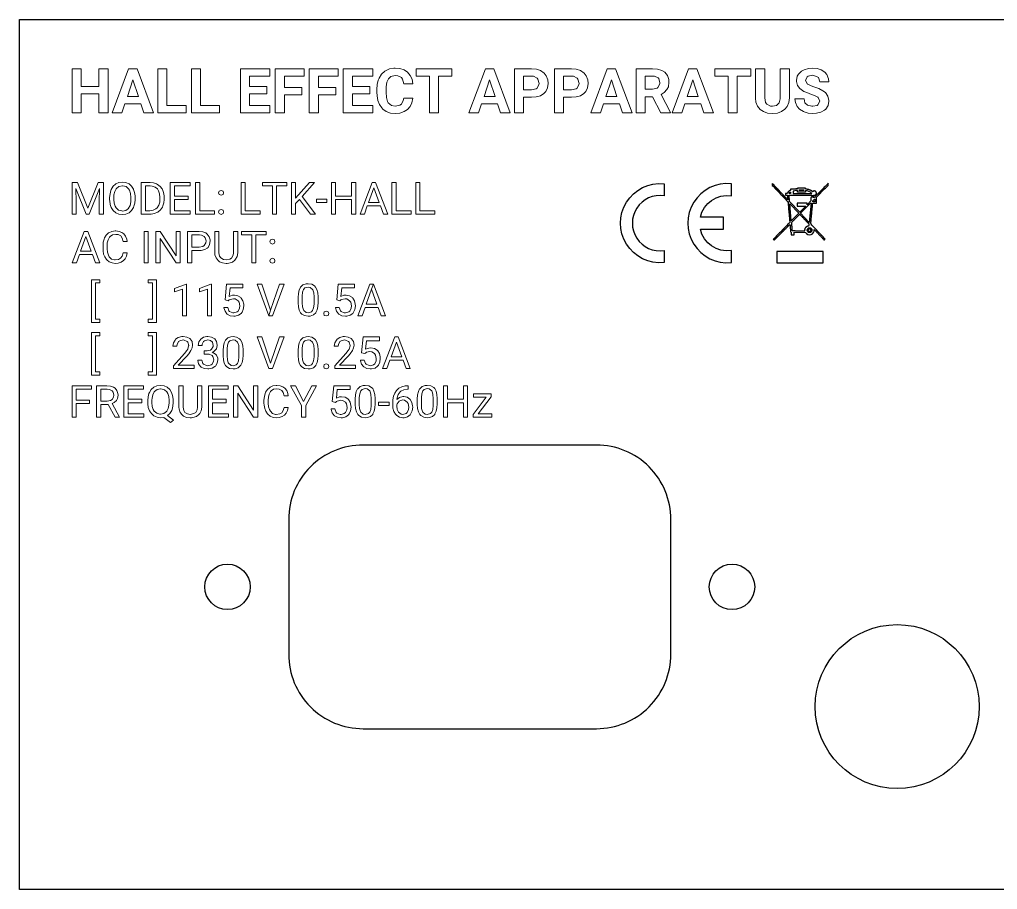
# Model space of a CAD drawing. Header units: millimetres. Extents: x 0 to 498, y 0 to 236.
# Drawn here: x 0 to 77.5, y 0 to 69 of the extents above; entities that cross this region are included whole.
import ezdxf

# ---------------------------------------------------------------- set-up
doc = ezdxf.new("R2010")
doc.units = ezdxf.units.MM
doc.layers.add('INCISIONE', color=3, linetype='Continuous')
doc.layers.add('TAGLIO', color=1, linetype='Continuous')

msp = doc.modelspace()

# ---------------------------------------------------------------- linework, layer by layer
at = {"color": 3, "lineweight": 0}
for p, q in [((8.15, 56.095), (8.15, 56.095)), ((24.114, 45.677), (24.16, 45.815)), ((24.16, 45.815), (24.308, 45.871)), ((24.16, 45.815), (24.16, 45.815)), ((24.308, 45.871), (24.308, 45.871)), ((24.308, 45.871), (24.456, 45.815)), ((24.456, 45.815), (24.456, 45.815)), ((24.456, 45.815), (24.511, 45.677)), ((24.16, 45.538), (24.114, 45.677)), ((24.114, 45.677), (24.114, 45.677)), ((24.308, 45.492), (24.16, 45.538)), ((24.16, 45.538), (24.16, 45.538)), ((24.456, 45.538), (24.308, 45.492)), ((24.308, 45.492), (24.308, 45.492)), ((24.511, 45.677), (24.456, 45.538)), ((24.456, 45.538), (24.456, 45.538)), ((24.511, 45.677), (24.511, 45.677)), ((24.114, 41.487), (24.16, 41.626)), ((24.16, 41.349), (24.114, 41.487)), ((24.114, 41.487), (24.114, 41.487)), ((24.16, 41.626), (24.308, 41.681)), ((24.16, 41.626), (24.16, 41.626)), ((24.308, 41.303), (24.16, 41.349)), ((24.16, 41.349), (24.16, 41.349)), ((24.308, 41.681), (24.308, 41.681)), ((24.308, 41.681), (24.456, 41.626)), ((24.456, 41.349), (24.308, 41.303)), ((24.308, 41.303), (24.308, 41.303)), ((24.456, 41.626), (24.456, 41.626)), ((24.456, 41.626), (24.511, 41.487)), ((24.511, 41.487), (24.456, 41.349)), ((24.456, 41.349), (24.456, 41.349)), ((24.511, 41.487), (24.511, 41.487)), ((11.167, 39.983), (11.167, 39.983))]:
    msp.add_line(p, q, dxfattribs=at)
for points in [[(30.426, 62.573), (30.269, 62.296), (30.14, 62.204), (29.771, 62.14), (29.476, 62.195), (29.236, 62.398), (29.18, 62.499), (29.088, 62.813), (29.06, 63.228), (29.06, 63.496), (29.06, 63.653), (29.125, 64.031), (29.245, 64.299), (29.439, 64.474), (29.78, 64.557), (29.983, 64.539), (30.279, 64.4), (30.371, 64.271), (30.463, 63.911), (31.183, 63.911), (31.118, 64.262), (30.971, 64.566), (30.758, 64.825), (30.491, 65), (30.159, 65.111), (29.78, 65.148), (29.679, 65.148), (29.328, 65.083), (29.014, 64.945), (28.95, 64.899), (28.701, 64.659), (28.507, 64.354), (28.442, 64.179), (28.359, 63.837), (28.331, 63.459), (28.331, 63.247), (28.341, 62.942), (28.414, 62.582), (28.534, 62.269), (28.719, 62.001), (28.811, 61.9), (29.079, 61.706), (29.402, 61.586), (29.771, 61.549), (29.78, 61.549), (30.159, 61.586), (30.491, 61.697), (30.768, 61.872), (30.961, 62.093), (31.109, 62.398), (31.183, 62.767), (30.463, 62.767)], [(61.654, 62.103), (61.848, 61.89), (62.161, 61.697), (62.198, 61.687), (62.53, 61.586), (62.9, 61.549), (63.195, 61.567), (63.536, 61.66), (63.822, 61.807), (63.915, 61.9), (64.099, 62.176), (64.164, 62.518), (64.164, 62.582), (64.081, 62.924), (63.887, 63.201), (63.684, 63.358), (63.379, 63.524), (62.983, 63.662), (62.77, 63.736), (62.484, 63.884), (62.475, 63.884), (62.309, 64.17), (62.457, 64.465), (62.512, 64.502), (62.863, 64.576), (62.983, 64.566), (63.296, 64.437), (63.333, 64.391), (63.444, 64.068), (64.164, 64.068), (64.136, 64.308), (64.007, 64.631), (63.85, 64.816), (63.546, 65.009), (63.25, 65.111), (62.881, 65.148), (62.54, 65.12), (62.207, 65.019), (61.995, 64.908), (61.746, 64.677), (61.654, 64.511), (61.589, 64.17), (61.589, 64.087), (61.672, 63.782), (61.875, 63.524), (62.18, 63.302), (62.41, 63.201), (62.78, 63.062), (63.02, 62.97), (63.296, 62.832), (63.306, 62.822), (63.444, 62.518), (63.296, 62.223), (63.25, 62.195), (62.9, 62.121), (62.817, 62.121), (62.475, 62.204), (62.272, 62.398), (62.207, 62.702), (61.478, 62.702), (61.515, 62.416)], [(4.163, 65.102), (4.163, 61.595), (4.883, 61.595), (4.883, 63.099), (6.295, 63.099), (6.295, 61.595), (7.015, 61.595), (7.015, 65.102), (6.295, 65.102), (6.295, 63.681), (4.883, 63.681), (4.883, 65.102)], [(8.648, 65.102), (7.347, 61.595), (8.113, 61.595), (8.353, 62.324), (9.617, 62.324), (9.857, 61.595), (10.623, 61.595), (9.313, 65.102)], [(10.955, 65.102), (10.955, 61.595), (13.207, 61.595), (13.207, 62.176), (11.675, 62.176), (11.675, 65.102)], [(13.622, 65.102), (13.622, 61.595), (15.864, 61.595), (15.864, 62.176), (14.342, 62.176), (14.342, 65.102)], [(17.507, 65.102), (17.507, 61.595), (19.851, 61.595), (19.851, 62.176), (18.227, 62.176), (18.227, 63.118), (19.611, 63.118), (19.611, 63.681), (18.227, 63.681), (18.227, 64.511), (19.851, 64.511), (19.851, 65.102)], [(20.275, 65.102), (20.275, 61.595), (20.995, 61.595), (20.995, 63.025), (22.379, 63.025), (22.379, 63.607), (20.995, 63.607), (20.995, 64.511), (22.555, 64.511), (22.555, 65.102)], [(22.97, 65.102), (22.97, 61.595), (23.69, 61.595), (23.69, 63.025), (25.074, 63.025), (25.074, 63.607), (23.69, 63.607), (23.69, 64.511), (25.249, 64.511), (25.249, 65.102)], [(25.665, 65.102), (25.665, 61.595), (28.008, 61.595), (28.008, 62.176), (26.384, 62.176), (26.384, 63.118), (27.769, 63.118), (27.769, 63.681), (26.384, 63.681), (26.384, 64.511), (28.008, 64.511), (28.008, 65.102)], [(31.441, 65.102), (31.441, 64.511), (32.493, 64.511), (32.493, 61.595), (33.213, 61.595), (33.213, 64.511), (34.284, 64.511), (34.284, 65.102)], [(36.932, 65.102), (35.631, 61.595), (36.397, 61.595), (36.637, 62.324), (37.901, 62.324), (38.141, 61.595), (38.907, 61.595), (37.596, 65.102)], [(39.239, 61.595), (39.959, 61.595), (39.959, 62.832), (40.586, 62.832), (40.965, 62.859), (41.297, 62.961), (41.564, 63.127), (41.712, 63.284), (41.86, 63.579), (41.915, 63.939), (41.878, 64.225), (41.749, 64.548), (41.592, 64.751), (41.297, 64.954), (41.297, 64.954), (40.974, 65.065), (40.595, 65.102), (39.239, 65.102)], [(40.734, 64.502), (41.038, 64.354), (41.094, 64.271), (41.186, 63.939), (41.177, 63.847), (41.038, 63.551), (40.955, 63.496), (40.595, 63.413), (39.959, 63.413), (39.959, 64.511), (40.614, 64.511)], [(42.404, 61.595), (43.133, 61.595), (43.133, 62.832), (43.761, 62.832), (44.13, 62.859), (44.462, 62.961), (44.739, 63.127), (44.886, 63.284), (45.034, 63.579), (45.09, 63.939), (45.053, 64.225), (44.923, 64.548), (44.767, 64.751), (44.471, 64.954), (44.462, 64.954), (44.139, 65.065), (43.77, 65.102), (42.404, 65.102)], [(43.908, 64.502), (44.204, 64.354), (44.268, 64.271), (44.36, 63.939), (44.351, 63.847), (44.213, 63.551), (44.13, 63.496), (43.77, 63.413), (43.133, 63.413), (43.133, 64.511), (43.788, 64.511)], [(46.584, 65.102), (45.283, 61.595), (46.049, 61.595), (46.289, 62.324), (47.553, 62.324), (47.803, 61.595), (48.568, 61.595), (47.258, 65.102)], [(51.614, 61.595), (51.614, 61.632), (50.857, 63.062), (51.097, 63.201), (51.328, 63.45), (51.438, 63.671), (51.485, 64.04), (51.475, 64.243), (51.365, 64.566), (51.152, 64.825), (50.922, 64.963), (50.589, 65.065), (50.193, 65.102), (48.891, 65.102), (48.891, 61.595), (49.611, 61.595), (49.611, 62.878), (50.183, 62.878), (50.848, 61.595)], [(50.331, 64.502), (50.626, 64.373), (50.672, 64.317), (50.765, 63.985), (50.765, 63.902), (50.617, 63.607), (50.543, 63.551), (50.193, 63.468), (49.611, 63.468), (49.611, 64.511), (50.193, 64.511)], [(53.044, 65.102), (51.734, 61.595), (52.5, 61.595), (52.749, 62.324), (54.004, 62.324), (54.253, 61.595), (55.019, 61.595), (53.708, 65.102)], [(55.13, 65.102), (55.13, 64.511), (56.182, 64.511), (56.182, 61.595), (56.901, 61.595), (56.901, 64.511), (57.981, 64.511), (57.981, 65.102)], [(60.223, 62.389), (60.02, 62.195), (59.697, 62.13), (59.541, 62.14), (59.245, 62.287), (59.144, 62.426), (59.079, 62.785), (59.079, 65.102), (58.35, 65.102), (58.35, 62.767), (58.387, 62.453), (58.516, 62.13), (58.719, 61.872), (58.987, 61.697), (59.31, 61.586), (59.697, 61.549), (59.707, 61.549), (60.085, 61.586), (60.408, 61.697), (60.676, 61.881), (60.86, 62.112), (60.989, 62.426), (61.036, 62.795), (61.036, 65.102), (60.316, 65.102), (60.316, 62.767), (60.307, 62.721)], [(8.98, 64.216), (9.423, 62.905), (8.547, 62.905)], [(37.264, 64.216), (37.707, 62.905), (36.83, 62.905)], [(46.926, 64.216), (47.36, 62.905), (46.492, 62.905)], [(53.376, 64.216), (53.81, 62.905), (52.943, 62.905)], [(5.409, 54.028), (4.588, 56.067), (4.163, 56.067), (4.163, 53.567), (4.495, 53.567), (4.495, 54.536), (4.459, 55.588), (5.28, 53.567), (5.529, 53.567), (6.35, 55.588), (6.323, 54.536), (6.323, 53.567), (6.655, 53.567), (6.655, 56.067), (6.221, 56.067)], [(7.624, 55.957), (7.615, 55.948), (7.421, 55.772), (7.273, 55.532), (7.236, 55.44), (7.172, 55.182), (7.144, 54.896), (7.144, 54.711), (7.153, 54.619), (7.19, 54.342), (7.273, 54.093), (7.273, 54.093), (7.43, 53.853), (7.633, 53.677), (7.633, 53.677), (7.873, 53.567), (8.15, 53.53), (8.159, 53.53), (8.436, 53.567), (8.685, 53.677), (8.685, 53.677), (8.888, 53.853), (9.036, 54.093), (9.073, 54.185), (9.137, 54.443), (9.156, 54.739), (9.156, 54.896), (9.156, 55.006), (9.119, 55.283), (9.036, 55.532), (9.026, 55.541), (8.879, 55.781), (8.685, 55.957), (8.676, 55.957), (8.427, 56.067), (8.15, 56.095), (7.873, 56.067)], [(9.654, 53.567), (10.346, 53.567), (10.438, 53.567), (10.697, 53.613), (10.937, 53.714), (10.974, 53.733), (11.177, 53.899), (11.324, 54.12), (11.37, 54.222), (11.435, 54.462), (11.453, 54.739), (11.453, 54.896), (11.453, 55.015), (11.407, 55.274), (11.324, 55.514), (11.297, 55.56), (11.14, 55.763), (10.937, 55.92), (10.863, 55.957), (10.623, 56.04), (10.355, 56.067), (9.654, 56.067)], [(11.952, 56.067), (11.952, 53.567), (13.539, 53.567), (13.539, 53.834), (12.284, 53.834), (12.284, 54.72), (13.364, 54.72), (13.364, 54.988), (12.284, 54.988), (12.284, 55.8), (13.53, 55.8), (13.53, 56.067)], [(13.954, 56.067), (13.954, 53.567), (15.468, 53.567), (15.468, 53.834), (14.286, 53.834), (14.286, 56.067)], [(17.562, 56.067), (17.562, 53.567), (19.085, 53.567), (19.085, 53.834), (17.895, 53.834), (17.895, 56.067)], [(19.251, 56.067), (19.251, 55.8), (20.054, 55.8), (20.054, 53.567), (20.377, 53.567), (20.377, 55.8), (21.18, 55.8), (21.18, 56.067)], [(21.881, 54.831), (21.881, 56.067), (21.558, 56.067), (21.558, 53.567), (21.881, 53.567), (21.881, 54.406), (22.186, 54.729), (23.071, 53.567), (23.468, 53.567), (22.407, 54.96), (23.394, 56.067), (22.998, 56.067)], [(24.723, 56.067), (24.723, 53.567), (25.055, 53.567), (25.055, 54.72), (26.32, 54.72), (26.32, 53.567), (26.652, 53.567), (26.652, 56.067), (26.32, 56.067), (26.32, 54.988), (25.055, 54.988), (25.055, 56.067)], [(27.944, 56.067), (26.993, 53.567), (27.335, 53.567), (27.566, 54.222), (28.608, 54.222), (28.848, 53.567), (29.19, 53.567), (28.23, 56.067)], [(29.522, 56.067), (29.522, 53.567), (31.044, 53.567), (31.044, 53.834), (29.854, 53.834), (29.854, 56.067)], [(31.414, 56.067), (31.414, 53.567), (32.936, 53.567), (32.936, 53.834), (31.746, 53.834), (31.746, 56.067)], [(8.113, 53.816), (7.854, 53.88), (7.661, 54.056), (7.587, 54.185), (7.504, 54.434), (7.476, 54.739), (7.476, 54.914), (7.485, 55.089), (7.541, 55.366), (7.661, 55.578), (7.679, 55.606), (7.882, 55.763), (8.15, 55.818), (8.187, 55.818), (8.454, 55.754), (8.648, 55.578), (8.722, 55.458), (8.805, 55.209), (8.833, 54.896), (8.833, 54.711), (8.814, 54.536), (8.759, 54.259), (8.648, 54.047), (8.63, 54.019), (8.427, 53.862), (8.15, 53.807)], [(10.503, 55.781), (10.743, 55.708), (10.937, 55.56), (11.02, 55.422), (11.103, 55.182), (11.13, 54.896), (11.13, 54.748), (11.112, 54.517), (11.047, 54.268), (10.918, 54.074), (10.817, 53.982), (10.595, 53.871), (10.328, 53.834), (9.977, 53.834), (9.977, 55.8), (10.364, 55.8)], [(15.837, 55.385), (15.781, 55.246), (15.837, 55.117), (15.984, 55.062), (16.132, 55.117), (16.178, 55.246), (16.132, 55.385), (15.984, 55.44)], [(28.092, 55.661), (28.516, 54.489), (27.667, 54.489)], [(24.373, 54.499), (24.373, 54.499), (24.373, 54.757), (23.533, 54.757), (23.533, 54.499)], [(15.837, 53.871), (15.781, 53.733), (15.837, 53.604), (15.984, 53.548), (16.132, 53.604), (16.178, 53.733), (16.132, 53.871), (15.984, 53.927)], [(5.123, 52.201), (4.163, 49.7), (4.505, 49.7), (4.745, 50.355), (5.787, 50.355), (6.027, 49.7), (6.36, 49.7), (5.409, 52.201)], [(8.011, 50.06), (7.854, 49.977), (7.587, 49.931), (7.522, 49.94), (7.292, 50.005), (7.116, 50.171), (7.042, 50.309), (6.969, 50.54), (6.95, 50.817), (6.95, 51.066), (6.959, 51.287), (7.024, 51.537), (7.125, 51.73), (7.172, 51.786), (7.375, 51.915), (7.624, 51.961), (7.818, 51.943), (8.021, 51.832), (8.131, 51.666), (8.205, 51.398), (8.537, 51.398), (8.5, 51.592), (8.408, 51.823), (8.261, 52.007), (8.113, 52.118), (7.891, 52.201), (7.624, 52.229), (7.568, 52.229), (7.319, 52.192), (7.089, 52.09), (7.061, 52.072), (6.876, 51.906), (6.738, 51.684), (6.701, 51.583), (6.636, 51.343), (6.618, 51.075), (6.618, 50.835), (6.618, 50.66), (6.664, 50.401), (6.756, 50.171), (6.886, 49.977), (6.922, 49.94), (7.107, 49.783), (7.338, 49.691), (7.587, 49.663), (7.808, 49.682), (8.048, 49.756), (8.251, 49.885), (8.362, 50.014), (8.482, 50.226), (8.537, 50.494), (8.205, 50.494), (8.141, 50.235)], [(10.208, 49.7), (10.208, 49.7), (10.208, 52.201), (9.885, 52.201), (9.885, 49.7)], [(12.404, 50.263), (11.149, 52.201), (10.817, 52.201), (10.817, 49.7), (11.149, 49.7), (11.149, 51.629), (12.404, 49.7), (12.736, 49.7), (12.736, 52.201), (12.404, 52.201)], [(13.317, 49.7), (13.65, 49.7), (13.65, 50.678), (14.24, 50.678), (14.406, 50.688), (14.683, 50.752), (14.886, 50.872), (14.942, 50.927), (15.071, 51.149), (15.117, 51.435), (15.117, 51.518), (15.043, 51.776), (14.886, 51.989), (14.775, 52.072), (14.536, 52.164), (14.24, 52.201), (13.317, 52.201)], [(16.815, 50.078), (16.667, 49.986), (16.39, 49.931), (16.178, 49.959), (15.966, 50.088), (15.864, 50.226), (15.809, 50.503), (15.809, 52.201), (15.486, 52.201), (15.486, 50.494), (15.495, 50.346), (15.578, 50.088), (15.735, 49.885), (15.855, 49.792), (16.095, 49.7), (16.39, 49.663), (16.473, 49.663), (16.603, 49.682), (16.87, 49.765), (17.073, 49.922), (17.129, 49.986), (17.258, 50.217), (17.295, 50.494), (17.295, 52.201), (16.963, 52.201), (16.963, 50.503), (16.944, 50.3)], [(17.608, 52.201), (17.608, 51.924), (18.411, 51.924), (18.411, 49.7), (18.744, 49.7), (18.744, 51.924), (19.546, 51.924), (19.546, 52.201)], [(5.261, 51.795), (5.686, 50.623), (4.837, 50.623)], [(14.416, 51.906), (14.646, 51.786), (14.72, 51.693), (14.785, 51.435), (14.775, 51.287), (14.646, 51.075), (14.526, 50.992), (14.24, 50.946), (13.65, 50.946), (13.65, 51.924), (14.259, 51.924)], [(19.906, 51.518), (19.851, 51.38), (19.906, 51.25), (20.054, 51.195), (20.202, 51.25), (20.248, 51.38), (20.202, 51.518), (20.054, 51.573)], [(19.906, 50.005), (19.851, 49.866), (19.906, 49.728), (20.045, 49.682), (20.202, 49.728), (20.248, 49.866), (20.202, 50.005), (20.045, 50.06)], [(5.714, 48.362), (5.714, 44.975), (6.36, 44.975), (6.36, 45.234), (6.027, 45.234), (6.027, 48.104), (6.36, 48.104), (6.36, 48.362)], [(10.208, 48.362), (10.208, 48.104), (10.54, 48.104), (10.54, 45.234), (10.208, 45.234), (10.208, 44.975), (10.854, 44.975), (10.854, 48.362)], [(13.197, 48.021), (12.284, 47.679), (12.284, 47.393), (12.93, 47.624), (12.93, 45.511), (13.244, 45.511), (13.244, 48.021)], [(15.172, 48.021), (14.259, 47.679), (14.259, 47.393), (14.895, 47.624), (14.895, 45.511), (15.218, 45.511), (15.218, 48.021)], [(16.704, 45.511), (16.981, 45.474), (17.101, 45.483), (17.359, 45.548), (17.572, 45.695), (17.636, 45.778), (17.738, 46.009), (17.775, 46.304), (17.775, 46.433), (17.71, 46.701), (17.572, 46.913), (17.535, 46.959), (17.313, 47.098), (17.036, 47.144), (16.87, 47.126), (16.612, 47.033), (16.695, 47.716), (17.701, 47.716), (17.701, 48.011), (16.418, 48.011), (16.298, 46.766), (16.547, 46.692), (16.63, 46.766), (16.686, 46.803), (16.963, 46.858), (17.101, 46.839), (17.322, 46.701), (17.405, 46.581), (17.461, 46.304), (17.442, 46.11), (17.332, 45.88), (17.249, 45.806), (16.981, 45.732), (16.898, 45.741), (16.658, 45.843), (16.603, 45.907), (16.51, 46.166), (16.206, 46.166), (16.206, 46.129), (16.289, 45.861), (16.446, 45.658), (16.473, 45.631)], [(22.462, 47.947), (22.278, 47.771), (22.269, 47.753), (22.167, 47.55), (22.112, 47.282), (22.093, 46.959), (22.093, 46.535), (22.093, 46.526), (22.112, 46.203), (22.176, 45.944), (22.287, 45.741), (22.379, 45.64), (22.592, 45.52), (22.878, 45.474), (23.044, 45.483), (23.293, 45.575), (23.478, 45.741), (23.496, 45.769), (23.588, 45.981), (23.644, 46.249), (23.662, 46.572), (23.662, 46.987), (23.662, 46.996), (23.644, 47.319), (23.579, 47.587), (23.468, 47.781), (23.385, 47.873), (23.164, 48.002), (22.878, 48.039), (22.712, 48.03)], [(23.044, 47.753), (23.238, 47.596), (23.256, 47.559), (23.321, 47.329), (23.348, 47.006), (23.348, 46.489), (23.348, 46.433), (23.311, 46.129), (23.228, 45.917), (23.136, 45.806), (22.878, 45.732), (22.721, 45.76), (22.527, 45.926), (22.499, 45.972), (22.435, 46.203), (22.407, 46.526), (22.407, 47.033), (22.407, 47.07), (22.444, 47.375), (22.518, 47.596), (22.619, 47.707), (22.878, 47.781)], [(25.554, 45.511), (25.831, 45.474), (25.951, 45.483), (26.209, 45.548), (26.421, 45.695), (26.486, 45.778), (26.587, 46.009), (26.624, 46.304), (26.615, 46.433), (26.56, 46.701), (26.421, 46.913), (26.384, 46.959), (26.163, 47.098), (25.886, 47.144), (25.72, 47.126), (25.462, 47.033), (25.545, 47.716), (26.55, 47.716), (26.55, 48.011), (25.268, 48.011), (25.148, 46.766), (25.397, 46.692), (25.48, 46.766), (25.535, 46.803), (25.812, 46.858), (25.951, 46.839), (26.172, 46.701), (26.255, 46.581), (26.311, 46.304), (26.292, 46.11), (26.181, 45.88), (26.098, 45.806), (25.831, 45.732), (25.748, 45.741), (25.508, 45.843), (25.452, 45.907), (25.351, 46.166), (25.055, 46.166), (25.055, 46.129), (25.139, 45.861), (25.295, 45.658), (25.323, 45.631)], [(27.769, 48.011), (26.809, 45.511), (27.15, 45.511), (27.39, 46.166), (28.433, 46.166), (28.673, 45.511), (29.014, 45.511), (28.055, 48.011), (27.907, 47.605), (28.055, 48.011)], [(27.907, 47.605), (28.331, 46.433), (27.482, 46.433)], [(24.114, 45.677), (24.114, 45.677)], [(5.714, 44.173), (5.714, 40.786), (6.36, 40.786), (6.36, 41.044), (6.027, 41.044), (6.027, 43.914), (6.36, 43.914), (6.36, 44.173)], [(10.208, 44.173), (10.208, 43.914), (10.54, 43.914), (10.54, 41.044), (10.208, 41.044), (10.208, 40.786), (10.854, 40.786), (10.854, 44.173)], [(12.588, 43.785), (12.376, 43.637), (12.33, 43.582), (12.201, 43.36), (12.155, 43.084), (12.468, 43.084), (12.487, 43.231), (12.607, 43.453), (12.699, 43.527), (12.967, 43.591), (13.059, 43.582), (13.29, 43.462), (13.336, 43.407), (13.41, 43.148), (13.401, 43.13), (13.336, 42.862), (13.262, 42.751), (13.068, 42.512), (12.201, 41.543), (12.201, 41.321), (13.843, 41.321), (13.843, 41.579), (12.588, 41.579), (13.253, 42.299), (13.419, 42.493), (13.585, 42.742), (13.687, 42.973), (13.723, 43.185), (13.723, 43.185), (13.677, 43.453), (13.52, 43.674), (13.493, 43.702), (13.262, 43.813), (12.967, 43.85), (12.856, 43.85)], [(14.351, 41.478), (14.406, 41.432), (14.637, 41.321), (14.923, 41.284), (15.006, 41.284), (15.274, 41.349), (15.495, 41.478), (15.532, 41.515), (15.671, 41.736), (15.717, 42.013), (15.708, 42.142), (15.606, 42.382), (15.523, 42.465), (15.283, 42.604), (15.375, 42.641), (15.569, 42.825), (15.606, 42.89), (15.68, 43.148), (15.671, 43.185), (15.615, 43.453), (15.477, 43.665), (15.44, 43.693), (15.209, 43.813), (14.923, 43.85), (14.859, 43.85), (14.591, 43.794), (14.369, 43.656), (14.36, 43.647), (14.203, 43.425), (14.148, 43.157), (14.471, 43.157), (14.471, 43.241), (14.591, 43.471), (14.656, 43.527), (14.923, 43.591), (15.145, 43.554), (15.301, 43.407), (15.357, 43.148), (15.348, 43.065), (15.228, 42.844), (15.145, 42.788), (14.877, 42.724), (14.637, 42.724), (14.637, 42.465), (14.877, 42.465), (15.034, 42.447), (15.265, 42.345), (15.329, 42.272), (15.394, 42.004), (15.385, 41.893), (15.274, 41.663), (15.191, 41.607), (14.923, 41.543), (14.812, 41.552), (14.582, 41.663), (14.526, 41.718), (14.453, 41.976), (14.13, 41.976), (14.13, 41.949), (14.194, 41.681)], [(16.51, 43.757), (16.326, 43.582), (16.317, 43.564), (16.215, 43.36), (16.16, 43.093), (16.141, 42.761), (16.141, 42.345), (16.141, 42.336), (16.169, 42.013), (16.234, 41.755), (16.335, 41.552), (16.427, 41.45), (16.649, 41.321), (16.926, 41.284), (17.092, 41.293), (17.341, 41.386), (17.525, 41.552), (17.544, 41.579), (17.636, 41.792), (17.701, 42.059), (17.719, 42.382), (17.719, 42.798), (17.719, 42.807), (17.692, 43.13), (17.627, 43.397), (17.516, 43.591), (17.433, 43.683), (17.212, 43.813), (16.926, 43.85), (16.76, 43.84)], [(17.092, 43.564), (17.286, 43.407), (17.304, 43.37), (17.378, 43.139), (17.396, 42.816), (17.396, 42.299), (17.396, 42.244), (17.359, 41.939), (17.276, 41.727), (17.184, 41.616), (16.926, 41.543), (16.769, 41.57), (16.575, 41.736), (16.547, 41.783), (16.483, 42.013), (16.455, 42.336), (16.455, 42.844), (16.455, 42.881), (16.492, 43.185), (16.575, 43.407), (16.667, 43.517), (16.926, 43.591)], [(19.906, 41.755), (19.196, 43.822), (18.836, 43.822), (19.759, 41.321), (20.054, 41.321), (20.977, 43.822), (20.617, 43.822)], [(22.462, 43.757), (22.278, 43.582), (22.269, 43.564), (22.167, 43.36), (22.112, 43.093), (22.093, 42.761), (22.093, 42.345), (22.093, 42.336), (22.112, 42.013), (22.176, 41.755), (22.287, 41.552), (22.379, 41.45), (22.592, 41.321), (22.878, 41.284), (23.044, 41.293), (23.293, 41.386), (23.478, 41.552), (23.496, 41.579), (23.588, 41.792), (23.644, 42.059), (23.662, 42.382), (23.662, 42.798), (23.662, 42.807), (23.644, 43.13), (23.579, 43.397), (23.468, 43.591), (23.385, 43.683), (23.164, 43.813), (22.878, 43.85), (22.712, 43.84)], [(23.044, 43.564), (23.238, 43.407), (23.256, 43.37), (23.321, 43.139), (23.348, 42.816), (23.348, 42.299), (23.348, 42.244), (23.311, 41.939), (23.228, 41.727), (23.136, 41.616), (22.878, 41.543), (22.721, 41.57), (22.527, 41.736), (22.499, 41.783), (22.435, 42.013), (22.407, 42.336), (22.407, 42.844), (22.407, 42.881), (22.444, 43.185), (22.518, 43.407), (22.619, 43.517), (22.878, 43.591)], [(25.388, 43.785), (25.175, 43.637), (25.12, 43.582), (24.991, 43.36), (24.954, 43.084), (25.268, 43.084), (25.286, 43.231), (25.397, 43.453), (25.498, 43.527), (25.766, 43.591), (25.849, 43.582), (26.08, 43.462), (26.126, 43.407), (26.2, 43.148), (26.2, 43.13), (26.126, 42.862), (26.061, 42.751), (25.858, 42.512), (25, 41.543), (25, 41.321), (26.633, 41.321), (26.633, 41.579), (25.378, 41.579), (26.052, 42.299), (26.218, 42.493), (26.384, 42.742), (26.486, 42.973), (26.523, 43.185), (26.523, 43.185), (26.467, 43.453), (26.32, 43.674), (26.283, 43.702), (26.052, 43.813), (25.766, 43.85), (25.655, 43.85)], [(27.529, 41.321), (27.805, 41.284), (27.916, 41.293), (28.184, 41.358), (28.387, 41.506), (28.451, 41.589), (28.562, 41.819), (28.599, 42.115), (28.59, 42.244), (28.525, 42.512), (28.396, 42.724), (28.35, 42.77), (28.128, 42.908), (27.852, 42.954), (27.695, 42.936), (27.436, 42.844), (27.51, 43.527), (28.525, 43.527), (28.525, 43.822), (27.243, 43.822), (27.113, 42.567), (27.372, 42.502), (27.455, 42.576), (27.51, 42.604), (27.778, 42.668), (27.925, 42.65), (28.147, 42.512), (28.23, 42.382), (28.285, 42.115), (28.267, 41.921), (28.156, 41.69), (28.064, 41.616), (27.805, 41.543), (27.722, 41.552), (27.482, 41.653), (27.427, 41.718), (27.326, 41.976), (27.03, 41.976), (27.03, 41.939), (27.113, 41.672), (27.27, 41.469), (27.298, 41.441)], [(29.743, 43.822), (28.784, 41.321), (29.125, 41.321), (29.365, 41.976), (30.408, 41.976), (30.648, 41.321), (30.98, 41.321), (30.029, 43.822)], [(29.882, 43.407), (30.306, 42.244), (29.457, 42.244)], [(24.114, 41.487), (24.114, 41.487)], [(4.163, 39.946), (4.163, 37.455), (4.495, 37.455), (4.495, 38.553), (5.547, 38.553), (5.547, 38.82), (4.495, 38.82), (4.495, 39.679), (5.714, 39.679), (5.714, 39.946)], [(7.919, 37.473), (7.338, 38.534), (7.504, 38.617), (7.688, 38.793), (7.771, 38.95), (7.808, 39.199), (7.799, 39.337), (7.725, 39.577), (7.587, 39.762), (7.448, 39.845), (7.218, 39.928), (6.932, 39.946), (6.11, 39.946), (6.11, 37.455), (6.433, 37.455), (6.433, 38.46), (7.024, 38.46), (7.568, 37.455), (7.919, 37.455)], [(7.135, 39.66), (7.338, 39.559), (7.421, 39.448), (7.476, 39.199), (7.458, 39.06), (7.338, 38.857), (7.199, 38.774), (6.941, 38.728), (6.433, 38.728), (6.433, 39.679), (6.941, 39.679)], [(8.27, 39.946), (8.27, 37.455), (9.857, 37.455), (9.857, 37.722), (8.602, 37.722), (8.602, 38.608), (9.682, 38.608), (9.682, 38.876), (8.602, 38.876), (8.602, 39.679), (9.838, 39.679), (9.838, 39.946)], [(12.192, 37.233), (11.739, 37.584), (11.915, 37.75), (12.062, 37.999), (12.09, 38.064), (12.155, 38.322), (12.182, 38.617), (12.182, 38.783), (12.173, 38.894), (12.136, 39.171), (12.053, 39.42), (12.053, 39.42), (11.906, 39.66), (11.703, 39.835), (11.693, 39.845), (11.453, 39.946), (11.167, 39.983), (10.89, 39.946), (10.651, 39.835), (10.641, 39.835), (10.438, 39.651), (10.291, 39.411), (10.254, 39.328), (10.189, 39.069), (10.171, 38.774), (10.171, 38.599), (10.171, 38.507), (10.208, 38.22), (10.3, 37.971), (10.3, 37.971), (10.448, 37.741), (10.651, 37.565), (10.651, 37.565), (10.9, 37.455), (11.177, 37.418), (11.435, 37.445), (11.961, 37.03)], [(11.13, 37.694), (10.872, 37.768), (10.678, 37.944), (10.604, 38.064), (10.521, 38.313), (10.494, 38.617), (10.494, 38.802), (10.503, 38.977), (10.568, 39.245), (10.678, 39.466), (10.697, 39.485), (10.909, 39.651), (11.167, 39.697), (11.213, 39.697), (11.481, 39.632), (11.675, 39.466), (11.749, 39.337), (11.823, 39.088), (11.85, 38.783), (11.85, 38.599), (11.841, 38.414), (11.776, 38.137), (11.666, 37.925), (11.647, 37.907), (11.444, 37.75), (11.177, 37.694)], [(13.963, 37.833), (13.816, 37.741), (13.539, 37.685), (13.327, 37.713), (13.114, 37.833), (13.013, 37.981), (12.967, 38.257), (12.967, 39.946), (12.635, 39.946), (12.635, 38.248), (12.644, 38.101), (12.727, 37.842), (12.884, 37.639), (13.004, 37.547), (13.244, 37.445), (13.539, 37.418), (13.622, 37.418), (13.751, 37.436), (14.019, 37.519), (14.222, 37.676), (14.286, 37.741), (14.406, 37.971), (14.443, 38.248), (14.443, 39.946), (14.111, 39.946), (14.111, 38.257), (14.093, 38.054)], [(14.969, 39.946), (14.969, 37.455), (16.556, 37.455), (16.556, 37.722), (15.292, 37.722), (15.292, 38.608), (16.381, 38.608), (16.381, 38.876), (15.292, 38.876), (15.292, 39.679), (16.538, 39.679), (16.538, 39.946)], [(18.559, 38.017), (17.295, 39.946), (16.963, 39.946), (16.963, 37.455), (17.295, 37.455), (17.295, 39.374), (18.55, 37.455), (18.882, 37.455), (18.882, 39.946), (18.559, 39.946)], [(20.783, 37.814), (20.626, 37.722), (20.358, 37.685), (20.294, 37.685), (20.063, 37.759), (19.888, 37.925), (19.805, 38.064), (19.74, 38.294), (19.712, 38.571), (19.712, 38.82), (19.731, 39.042), (19.786, 39.291), (19.897, 39.485), (19.943, 39.54), (20.137, 39.669), (20.386, 39.715), (20.589, 39.688), (20.792, 39.577), (20.903, 39.42), (20.977, 39.143), (21.309, 39.143), (21.272, 39.346), (21.18, 39.577), (21.023, 39.762), (20.884, 39.872), (20.654, 39.955), (20.386, 39.983), (20.34, 39.983), (20.082, 39.946), (19.86, 39.845), (19.832, 39.826), (19.648, 39.66), (19.509, 39.439), (19.463, 39.337), (19.408, 39.088), (19.38, 38.82), (19.38, 38.58), (19.389, 38.414), (19.436, 38.156), (19.519, 37.925), (19.648, 37.731), (19.685, 37.694), (19.879, 37.538), (20.1, 37.445), (20.358, 37.418), (20.58, 37.436), (20.82, 37.51), (21.014, 37.63), (21.134, 37.768), (21.244, 37.981), (21.309, 38.239), (20.977, 38.239), (20.903, 37.99)], [(22.518, 38.691), (21.872, 39.946), (21.493, 39.946), (22.352, 38.387), (22.352, 37.455), (22.684, 37.455), (22.684, 38.387), (23.542, 39.946), (23.173, 39.946)], [(25.203, 37.455), (25.489, 37.418), (25.6, 37.418), (25.868, 37.491), (26.071, 37.639), (26.135, 37.722), (26.246, 37.953), (26.283, 38.248), (26.274, 38.377), (26.209, 38.645), (26.08, 38.857), (26.034, 38.903), (25.812, 39.042), (25.535, 39.079), (25.378, 39.069), (25.12, 38.977), (25.194, 39.66), (26.209, 39.66), (26.209, 39.946), (24.926, 39.946), (24.797, 38.7), (25.055, 38.636), (25.139, 38.71), (25.194, 38.737), (25.462, 38.802), (25.609, 38.783), (25.831, 38.645), (25.914, 38.516), (25.969, 38.239), (25.951, 38.054), (25.84, 37.824), (25.748, 37.75), (25.489, 37.676), (25.406, 37.685), (25.166, 37.787), (25.111, 37.842), (25.009, 38.11), (24.714, 38.11), (24.714, 38.073), (24.788, 37.805), (24.954, 37.602), (24.982, 37.575)], [(26.993, 39.882), (26.809, 39.715), (26.8, 39.697), (26.698, 39.494), (26.643, 39.226), (26.615, 38.894), (26.615, 38.47), (26.615, 38.47), (26.643, 38.147), (26.707, 37.888), (26.818, 37.685), (26.901, 37.584), (27.123, 37.455), (27.409, 37.418), (27.575, 37.427), (27.824, 37.519), (28.008, 37.685), (28.018, 37.713), (28.119, 37.925), (28.175, 38.193), (28.193, 38.516), (28.193, 38.931), (28.193, 38.94), (28.175, 39.263), (28.101, 39.522), (27.999, 39.725), (27.916, 39.817), (27.695, 39.946), (27.409, 39.983), (27.243, 39.974)], [(27.566, 39.697), (27.769, 39.54), (27.787, 39.503), (27.852, 39.272), (27.879, 38.95), (27.879, 38.433), (27.879, 38.377), (27.842, 38.073), (27.759, 37.861), (27.667, 37.75), (27.409, 37.676), (27.252, 37.704), (27.058, 37.87), (27.03, 37.916), (26.956, 38.147), (26.938, 38.47), (26.938, 38.977), (26.938, 39.014), (26.966, 39.319), (27.049, 39.54), (27.15, 39.651), (27.409, 39.725)], [(29.937, 38.996), (30.02, 39.254), (30.168, 39.466), (30.242, 39.522), (30.472, 39.642), (30.758, 39.679), (30.814, 39.679), (30.814, 39.955), (30.758, 39.955), (30.565, 39.937), (30.297, 39.872), (30.066, 39.752), (29.882, 39.577), (29.873, 39.568), (29.753, 39.365), (29.66, 39.125), (29.605, 38.839), (29.586, 38.525), (29.586, 38.405), (29.605, 38.174), (29.679, 37.916), (29.817, 37.694), (29.9, 37.593), (30.131, 37.464), (30.399, 37.418), (30.491, 37.418), (30.749, 37.491), (30.961, 37.648), (31.026, 37.741), (31.137, 37.971), (31.174, 38.267), (31.164, 38.368), (31.109, 38.636), (30.98, 38.857), (30.943, 38.894), (30.721, 39.042), (30.454, 39.088), (30.389, 39.088), (30.122, 39.023), (29.919, 38.866)], [(31.912, 39.882), (31.727, 39.715), (31.709, 39.697), (31.617, 39.494), (31.552, 39.226), (31.534, 38.894), (31.534, 38.47), (31.534, 38.47), (31.561, 38.147), (31.626, 37.888), (31.737, 37.685), (31.82, 37.584), (32.041, 37.455), (32.327, 37.418), (32.493, 37.427), (32.742, 37.519), (32.918, 37.685), (32.936, 37.713), (33.038, 37.925), (33.093, 38.193), (33.112, 38.516), (33.112, 38.931), (33.112, 38.94), (33.084, 39.263), (33.019, 39.522), (32.918, 39.725), (32.835, 39.817), (32.613, 39.946), (32.327, 39.983), (32.161, 39.974)], [(32.484, 39.697), (32.678, 39.54), (32.706, 39.503), (32.77, 39.272), (32.798, 38.95), (32.798, 38.433), (32.798, 38.377), (32.761, 38.073), (32.678, 37.861), (32.576, 37.75), (32.327, 37.676), (32.161, 37.704), (31.967, 37.87), (31.949, 37.916), (31.875, 38.147), (31.857, 38.47), (31.857, 38.977), (31.857, 39.014), (31.884, 39.319), (31.967, 39.54), (32.069, 39.651), (32.327, 39.725)], [(33.601, 39.946), (33.601, 37.455), (33.933, 37.455), (33.933, 38.608), (35.188, 38.608), (35.188, 37.455), (35.52, 37.455), (35.52, 39.946), (35.188, 39.946), (35.188, 38.876), (33.933, 38.876), (33.933, 39.946)], [(30.26, 37.704), (30.048, 37.87), (29.946, 38.073), (29.909, 38.368), (29.909, 38.479), (29.928, 38.516), (30.103, 38.728), (30.14, 38.756), (30.399, 38.83), (30.518, 38.811), (30.731, 38.663), (30.805, 38.534), (30.86, 38.248), (30.841, 38.073), (30.731, 37.833), (30.648, 37.759), (30.399, 37.676)], [(35.981, 39.309), (35.981, 39.042), (36.997, 39.042), (35.972, 37.685), (35.972, 37.455), (37.439, 37.455), (37.439, 37.713), (36.36, 37.713), (37.393, 39.079), (37.393, 39.309)], [(29.291, 38.387), (29.291, 38.387), (29.291, 38.645), (28.461, 38.645), (28.461, 38.387)]]:
    msp.add_lwpolyline(points, close=True, dxfattribs=at)
msp.add_lwpolyline([(19.759, 45.511), (19.906, 45.944), (19.196, 48.011), (18.836, 48.011), (19.759, 45.511), (20.054, 45.511), (20.977, 48.011), (20.617, 48.011), (19.906, 45.944)], dxfattribs=at)
at = {"layer": 'INCISIONE', "linetype": 'Continuous'}
for points in [[(51.099, 49.726, -1.105542), (51.099, 55.976), (51.099, 55.027, 1.154701), (51.099, 50.675)], [(56.438, 49.726), (56.438, 50.675, -0.393102), (53.976, 52.38), (55.81, 52.38), (55.81, 53.322), (53.976, 53.322, -0.393102), (56.438, 55.027), (56.438, 55.976, 1.105542)]]:
    msp.add_lwpolyline(points, format="xyb", close=True, dxfattribs=at)
at = {"layer": 'INCISIONE', "linetype": 'Continuous', "lineweight": 25}
msp.add_lwpolyline([(62.993, 52.355), (63.039, 52.307), (63.084, 52.26), (63.129, 52.212), (63.174, 52.165), (63.219, 52.118), (63.264, 52.07), (63.309, 52.023), (63.355, 51.975), (63.4, 51.928), (63.445, 51.881), (63.49, 51.833), (63.535, 51.786), (63.58, 51.738), (63.626, 51.691), (63.671, 51.644), (63.716, 51.596), (63.761, 51.549), (63.797, 51.513), (63.801, 51.517), (63.805, 51.521), (63.809, 51.525), (63.814, 51.53), (63.818, 51.534), (63.822, 51.538), (63.826, 51.542), (63.83, 51.547), (63.834, 51.551), (63.838, 51.555), (63.842, 51.559), (63.847, 51.564), (63.851, 51.568), (63.855, 51.572), (63.859, 51.576), (63.863, 51.581), (63.867, 51.585), (63.841, 51.617), (63.777, 51.684), (63.713, 51.752), (63.649, 51.82), (63.585, 51.887), (63.521, 51.955), (63.457, 52.022), (63.393, 52.09), (63.328, 52.158), (63.264, 52.225), (63.2, 52.293), (63.136, 52.361), (63.072, 52.428), (63.008, 52.496), (62.944, 52.563), (62.88, 52.631), (62.815, 52.699), (62.751, 52.766), (62.735, 52.85), (62.744, 52.943), (62.753, 53.036), (62.762, 53.129), (62.77, 53.222), (62.779, 53.315), (62.788, 53.407), (62.797, 53.5), (62.806, 53.593), (62.815, 53.686), (62.824, 53.779), (62.832, 53.871), (62.841, 53.964), (62.85, 54.057), (62.859, 54.15), (62.868, 54.243), (62.877, 54.335), (62.886, 54.428), (62.901, 54.44), (62.917, 54.44), (62.934, 54.441), (62.95, 54.441), (62.967, 54.441), (62.983, 54.441), (62.999, 54.442), (63.016, 54.442), (63.032, 54.442), (63.048, 54.442), (63.065, 54.443), (63.081, 54.443), (63.098, 54.443), (63.114, 54.443), (63.13, 54.444), (63.147, 54.444), (63.163, 54.444), (63.178, 54.447), (63.177, 54.471), (63.177, 54.496), (63.177, 54.52), (63.176, 54.545), (63.176, 54.569), (63.176, 54.593), (63.175, 54.618), (63.175, 54.642), (63.174, 54.667), (63.174, 54.691), (63.174, 54.716), (63.173, 54.74), (63.173, 54.765), (63.173, 54.789), (63.172, 54.813), (63.172, 54.838), (63.171, 54.862), (63.171, 54.879), (63.17, 54.879), (63.169, 54.879), (63.168, 54.879), (63.167, 54.879), (63.166, 54.879), (63.165, 54.879), (63.164, 54.879), (63.163, 54.879), (63.162, 54.879), (63.161, 54.879), (63.16, 54.879), (63.159, 54.879), (63.158, 54.879), (63.157, 54.879), (63.156, 54.879), (63.155, 54.879), (63.154, 54.879), (63.182, 54.909), (63.236, 54.964), (63.29, 55.019), (63.344, 55.075), (63.398, 55.13), (63.452, 55.186), (63.507, 55.241), (63.561, 55.296), (63.615, 55.352), (63.669, 55.407), (63.723, 55.462), (63.777, 55.518), (63.831, 55.573), (63.886, 55.629), (63.94, 55.684), (63.994, 55.739), (64.048, 55.795), (64.102, 55.85), (64.116, 55.87), (64.116, 55.878), (64.116, 55.887), (64.116, 55.895), (64.116, 55.903), (64.116, 55.911), (64.116, 55.92), (64.116, 55.928), (64.116, 55.936), (64.116, 55.944), (64.116, 55.953), (64.116, 55.961), (64.116, 55.969), (64.116, 55.977), (64.116, 55.986), (64.116, 55.994), (64.116, 56.002), (64.116, 56.01), (64.055, 55.949), (63.992, 55.885), (63.93, 55.822), (63.867, 55.758), (63.805, 55.694), (63.742, 55.631), (63.679, 55.567), (63.617, 55.504), (63.554, 55.44), (63.491, 55.376), (63.429, 55.313), (63.366, 55.249), (63.304, 55.185), (63.241, 55.122), (63.178, 55.058), (63.116, 54.994), (63.053, 54.931), (63.001, 54.879), (62.997, 54.879), (62.992, 54.879), (62.988, 54.879), (62.984, 54.879), (62.979, 54.879), (62.975, 54.879), (62.97, 54.879), (62.966, 54.879), (62.962, 54.879), (62.957, 54.879), (62.953, 54.879), (62.948, 54.879), (62.944, 54.879), (62.94, 54.879), (62.935, 54.879), (62.931, 54.879), (62.926, 54.879), (62.924, 54.884), (62.925, 54.895), (62.927, 54.906), (62.928, 54.917), (62.929, 54.927), (62.931, 54.938), (62.932, 54.949), (62.933, 54.96), (62.935, 54.971), (62.936, 54.982), (62.937, 54.993), (62.938, 55.004), (62.94, 55.015), (62.941, 55.026), (62.942, 55.037), (62.944, 55.048), (62.945, 55.059), (62.946, 55.07), (62.949, 55.074), (62.953, 55.073), (62.957, 55.072), (62.962, 55.072), (62.966, 55.071), (62.97, 55.07), (62.974, 55.069), (62.978, 55.068), (62.982, 55.067), (62.986, 55.067), (62.99, 55.066), (62.994, 55.065), (62.998, 55.064), (63.003, 55.064), (63.007, 55.064), (63.011, 55.063), (63.015, 55.063), (63.019, 55.063), (63.023, 55.063), (63.026, 55.064), (63.03, 55.064), (63.034, 55.064), (63.037, 55.065), (63.041, 55.065), (63.044, 55.066), (63.048, 55.067), (63.052, 55.068), (63.055, 55.069), (63.059, 55.07), (63.062, 55.071), (63.065, 55.072), (63.069, 55.073), (63.072, 55.074), (63.076, 55.076), (63.079, 55.077), (63.082, 55.079), (63.086, 55.081), (63.089, 55.082), (63.092, 55.084), (63.095, 55.086), (63.099, 55.088), (63.102, 55.09), (63.105, 55.092), (63.108, 55.094), (63.111, 55.097), (63.114, 55.099), (63.117, 55.101), (63.12, 55.104), (63.123, 55.106), (63.125, 55.109), (63.128, 55.111), (63.131, 55.114), (63.133, 55.117), (63.136, 55.119), (63.138, 55.122), (63.141, 55.125), (63.143, 55.128), (63.145, 55.131), (63.147, 55.134), (63.15, 55.137), (63.152, 55.141), (63.154, 55.144), (63.155, 55.147), (63.157, 55.15), (63.159, 55.154), (63.161, 55.157), (63.162, 55.161), (63.164, 55.164), (63.165, 55.168), (63.167, 55.171), (63.168, 55.175), (63.169, 55.178), (63.17, 55.182), (63.171, 55.185), (63.172, 55.189), (63.173, 55.193), (63.174, 55.196), (63.175, 55.2), (63.175, 55.204), (63.176, 55.208), (63.176, 55.212), (63.177, 55.215), (63.177, 55.219), (63.177, 55.223), (63.177, 55.227), (63.177, 55.23), (63.177, 55.234), (63.177, 55.238), (63.177, 55.242), (63.177, 55.245), (63.177, 55.249), (63.177, 55.252), (63.176, 55.256), (63.176, 55.259), (63.176, 55.263), (63.175, 55.266), (63.174, 55.27), (63.174, 55.273), (63.173, 55.276), (63.172, 55.28), (63.171, 55.283), (63.17, 55.286), (63.169, 55.29), (63.168, 55.293), (63.167, 55.296), (63.166, 55.299), (63.164, 55.303), (63.162, 55.306), (63.161, 55.31), (63.159, 55.313), (63.157, 55.316), (63.155, 55.32), (63.153, 55.323), (63.151, 55.326), (63.149, 55.33), (63.147, 55.333), (63.144, 55.336), (63.142, 55.339), (63.14, 55.342), (63.137, 55.345), (63.135, 55.348), (63.132, 55.351), (63.129, 55.353), (63.126, 55.356), (63.124, 55.359), (63.121, 55.361), (63.118, 55.364), (63.115, 55.366), (63.112, 55.368), (63.109, 55.37), (63.106, 55.372), (63.103, 55.374), (63.099, 55.376), (63.096, 55.378), (63.093, 55.38), (63.089, 55.382), (63.086, 55.383), (63.083, 55.385), (63.079, 55.387), (63.076, 55.388), (63.072, 55.389), (63.069, 55.391), (63.065, 55.392), (63.061, 55.393), (63.058, 55.394), (63.054, 55.395), (63.051, 55.397), (63.047, 55.397), (63.043, 55.398), (63.039, 55.399), (63.036, 55.4), (63.032, 55.401), (63.028, 55.401), (63.024, 55.402), (63.02, 55.402), (63.017, 55.402), (63.013, 55.403), (63.009, 55.403), (63.005, 55.403), (63.001, 55.403), (62.994, 55.402), (62.985, 55.402), (62.976, 55.4), (62.968, 55.399), (62.96, 55.396), (62.953, 55.394), (62.946, 55.391), (62.939, 55.388), (62.933, 55.384), (62.927, 55.381), (62.92, 55.376), (62.914, 55.372), (62.908, 55.367), (62.902, 55.363), (62.895, 55.358), (62.889, 55.352), (62.882, 55.347), (62.875, 55.342), (62.87, 55.343), (62.866, 55.347), (62.863, 55.351), (62.859, 55.354), (62.855, 55.358), (62.851, 55.361), (62.848, 55.365), (62.844, 55.369), (62.84, 55.372), (62.836, 55.376), (62.833, 55.379), (62.829, 55.383), (62.825, 55.386), (62.821, 55.39), (62.817, 55.393), (62.813, 55.396), (62.809, 55.4), (62.805, 55.403), (62.8, 55.406), (62.795, 55.41), (62.79, 55.413), (62.785, 55.416), (62.78, 55.419), (62.775, 55.423), (62.77, 55.426), (62.765, 55.429), (62.76, 55.432), (62.755, 55.435), (62.749, 55.438), (62.744, 55.44), (62.739, 55.443), (62.734, 55.446), (62.728, 55.449), (62.723, 55.451), (62.718, 55.454), (62.708, 55.458), (62.686, 55.468), (62.664, 55.478), (62.641, 55.486), (62.619, 55.494), (62.596, 55.502), (62.573, 55.508), (62.55, 55.515), (62.527, 55.521), (62.504, 55.527), (62.481, 55.532), (62.457, 55.537), (62.434, 55.542), (62.41, 55.547), (62.387, 55.551), (62.363, 55.556), (62.34, 55.56), (62.316, 55.564), (62.303, 55.568), (62.303, 55.572), (62.303, 55.575), (62.302, 55.579), (62.302, 55.582), (62.302, 55.586), (62.302, 55.589), (62.301, 55.593), (62.301, 55.596), (62.301, 55.6), (62.301, 55.603), (62.3, 55.607), (62.3, 55.61), (62.3, 55.614), (62.3, 55.617), (62.299, 55.621), (62.299, 55.624), (62.299, 55.628), (62.275, 55.629), (62.24, 55.628), (62.205, 55.628), (62.171, 55.628), (62.136, 55.628), (62.101, 55.627), (62.066, 55.627), (62.031, 55.627), (61.997, 55.627), (61.962, 55.626), (61.927, 55.626), (61.892, 55.626), (61.857, 55.626), (61.822, 55.625), (61.788, 55.625), (61.753, 55.625), (61.718, 55.625), (61.683, 55.624), (61.68, 55.622), (61.68, 55.619), (61.679, 55.617), (61.679, 55.614), (61.679, 55.612), (61.679, 55.609), (61.678, 55.606), (61.678, 55.604), (61.678, 55.601), (61.678, 55.599), (61.677, 55.596), (61.677, 55.593), (61.677, 55.591), (61.677, 55.588), (61.676, 55.585), (61.676, 55.583), (61.676, 55.58), (61.673, 55.578), (61.654, 55.575), (61.635, 55.573), (61.616, 55.57), (61.597, 55.568), (61.578, 55.565), (61.559, 55.563), (61.54, 55.56), (61.521, 55.558), (61.503, 55.555), (61.484, 55.553), (61.465, 55.55), (61.446, 55.548), (61.427, 55.545), (61.408, 55.543), (61.389, 55.54), (61.37, 55.538), (61.351, 55.535), (61.338, 55.534), (61.338, 55.534), (61.338, 55.535), (61.338, 55.536), (61.338, 55.536), (61.338, 55.537), (61.338, 55.537), (61.338, 55.538), (61.338, 55.538), (61.338, 55.539), (61.338, 55.54), (61.338, 55.54), (61.338, 55.541), (61.338, 55.541), (61.338, 55.542), (61.338, 55.543), (61.338, 55.543), (61.338, 55.544), (61.332, 55.544), (61.319, 55.544), (61.307, 55.544), (61.295, 55.544), (61.283, 55.544), (61.27, 55.544), (61.258, 55.544), (61.246, 55.544), (61.234, 55.544), (61.221, 55.544), (61.209, 55.544), (61.197, 55.544), (61.185, 55.544), (61.173, 55.544), (61.16, 55.544), (61.148, 55.544), (61.136, 55.544), (61.124, 55.544), (61.121, 55.54), (61.121, 55.536), (61.121, 55.531), (61.121, 55.526), (61.121, 55.522), (61.121, 55.517), (61.121, 55.512), (61.121, 55.508), (61.121, 55.503), (61.121, 55.498), (61.121, 55.493), (61.121, 55.489), (61.121, 55.484), (61.121, 55.479), (61.121, 55.475), (61.121, 55.47), (61.121, 55.465), (61.121, 55.461), (61.115, 55.457), (61.109, 55.454), (61.104, 55.451), (61.098, 55.448), (61.092, 55.445), (61.086, 55.442), (61.08, 55.439), (61.075, 55.436), (61.069, 55.433), (61.063, 55.43), (61.057, 55.427), (61.051, 55.424), (61.046, 55.421), (61.04, 55.418), (61.035, 55.414), (61.029, 55.411), (61.023, 55.407), (61.018, 55.404), (61.013, 55.4), (61.008, 55.396), (61.002, 55.392), (60.997, 55.388), (60.992, 55.385), (60.987, 55.381), (60.982, 55.377), (60.977, 55.372), (60.973, 55.368), (60.968, 55.364), (60.963, 55.36), (60.958, 55.355), (60.954, 55.351), (60.949, 55.347), (60.945, 55.342), (60.94, 55.337), (60.936, 55.333), (60.931, 55.328), (60.925, 55.321), (60.92, 55.315), (60.915, 55.308), (60.91, 55.302), (60.905, 55.295), (60.9, 55.288), (60.896, 55.281), (60.891, 55.274), (60.887, 55.266), (60.883, 55.259), (60.879, 55.252), (60.875, 55.244), (60.871, 55.237), (60.867, 55.229), (60.863, 55.222), (60.859, 55.214), (60.856, 55.207), (60.849, 55.205), (60.841, 55.205), (60.834, 55.205), (60.826, 55.204), (60.819, 55.204), (60.811, 55.204), (60.804, 55.203), (60.797, 55.203), (60.789, 55.203), (60.782, 55.203), (60.774, 55.202), (60.767, 55.202), (60.759, 55.202), (60.752, 55.202), (60.744, 55.201), (60.737, 55.201), (60.729, 55.201), (60.724, 55.199), (60.724, 55.192), (60.725, 55.185), (60.725, 55.178), (60.725, 55.171), (60.725, 55.164), (60.726, 55.157), (60.726, 55.15), (60.726, 55.143), (60.726, 55.136), (60.727, 55.129), (60.727, 55.122), (60.727, 55.115), (60.727, 55.108), (60.728, 55.101), (60.728, 55.094), (60.728, 55.087), (60.728, 55.08), (60.735, 55.079), (60.744, 55.078), (60.753, 55.078), (60.761, 55.078), (60.77, 55.078), (60.778, 55.077), (60.787, 55.077), (60.796, 55.077), (60.804, 55.077), (60.813, 55.076), (60.821, 55.076), (60.83, 55.076), (60.838, 55.075), (60.847, 55.075), (60.856, 55.075), (60.864, 55.075), (60.873, 55.074), (60.879, 55.067), (60.881, 55.046), (60.883, 55.025), (60.885, 55.003), (60.886, 54.982), (60.888, 54.961), (60.89, 54.94), (60.892, 54.919), (60.894, 54.897), (60.896, 54.876), (60.897, 54.855), (60.899, 54.834), (60.901, 54.812), (60.903, 54.791), (60.905, 54.77), (60.907, 54.749), (60.908, 54.728), (60.91, 54.706), (60.85, 54.767), (60.78, 54.841), (60.71, 54.915), (60.639, 54.989), (60.569, 55.064), (60.499, 55.138), (60.428, 55.212), (60.358, 55.286), (60.288, 55.36), (60.217, 55.434), (60.147, 55.508), (60.077, 55.582), (60.006, 55.657), (59.936, 55.731), (59.866, 55.805), (59.796, 55.879), (59.725, 55.953), (59.681, 55.996), (59.681, 55.988), (59.681, 55.979), (59.681, 55.97), (59.681, 55.962), (59.681, 55.953), (59.681, 55.944), (59.681, 55.936), (59.681, 55.927), (59.681, 55.919), (59.681, 55.91), (59.681, 55.901), (59.681, 55.893), (59.681, 55.884), (59.681, 55.876), (59.681, 55.867), (59.681, 55.858), (59.681, 55.85), (59.745, 55.782), (59.816, 55.707), (59.887, 55.631), (59.958, 55.556), (60.029, 55.481), (60.101, 55.406), (60.172, 55.331), (60.243, 55.256), (60.314, 55.181), (60.385, 55.106), (60.456, 55.031), (60.527, 54.956), (60.599, 54.881), (60.67, 54.806), (60.741, 54.73), (60.812, 54.655), (60.883, 54.58), (60.928, 54.498), (60.936, 54.404), (60.944, 54.311), (60.952, 54.218), (60.96, 54.125), (60.969, 54.031), (60.977, 53.938), (60.985, 53.845), (60.993, 53.751), (61.001, 53.658), (61.009, 53.565), (61.017, 53.472), (61.025, 53.378), (61.033, 53.285), (61.041, 53.192), (61.049, 53.098), (61.057, 53.005), (61.065, 52.912), (60.996, 52.834), (60.922, 52.758), (60.847, 52.682), (60.772, 52.605), (60.697, 52.529), (60.623, 52.453), (60.548, 52.377), (60.473, 52.3), (60.398, 52.224), (60.324, 52.148), (60.249, 52.072), (60.174, 51.995), (60.099, 51.919), (60.025, 51.843), (59.95, 51.766), (59.875, 51.69), (59.8, 51.614), (59.761, 51.57), (59.765, 51.566), (59.769, 51.562), (59.773, 51.558), (59.778, 51.554), (59.782, 51.55), (59.786, 51.545), (59.79, 51.541), (59.794, 51.537), (59.799, 51.533), (59.803, 51.529), (59.807, 51.525), (59.811, 51.521), (59.815, 51.517), (59.819, 51.513), (59.824, 51.509), (59.828, 51.505), (59.832, 51.501), (59.901, 51.57), (59.972, 51.643), (60.043, 51.715), (60.115, 51.787), (60.186, 51.86), (60.257, 51.932), (60.328, 52.004), (60.4, 52.076), (60.471, 52.149), (60.542, 52.221), (60.614, 52.293), (60.685, 52.365), (60.756, 52.438), (60.827, 52.51), (60.899, 52.582), (60.97, 52.655), (61.041, 52.727), (61.079, 52.748), (61.082, 52.715), (61.085, 52.681), (61.088, 52.647), (61.091, 52.614), (61.094, 52.58), (61.097, 52.547), (61.1, 52.513), (61.103, 52.48), (61.105, 52.446), (61.108, 52.413), (61.111, 52.379), (61.114, 52.346), (61.117, 52.312), (61.12, 52.279), (61.123, 52.245), (61.126, 52.212), (61.129, 52.178, 0.387769), (61.184, 52.127), (61.184, 51.933), (61.419, 51.933), (61.419, 52.126), (62.313, 52.122, 0.843444)], format="xyb", close=True, dxfattribs=at)
msp.add_lwpolyline([(61.121, 55.32), (61.121, 55.208), (60.997, 55.208)], dxfattribs=at)
for points in [[(62.743, 54.879), (62.743, 54.61), (62.436, 54.299), (62.434, 54.444), (61.66, 54.442), (61.662, 54.191), (62.328, 54.189), (61.854, 53.709), (61.049, 54.557), (61.005, 55.072), (62.816, 55.07), (62.798, 54.879)], [(62.175, 55.443), (61.809, 55.445), (61.809, 55.5), (62.177, 55.498)], [(61.782, 53.632), (61.181, 53.022), (61.063, 54.391)], [(62.614, 52.909), (61.926, 53.632), (62.743, 54.464), (62.743, 54.438), (62.756, 54.438)], [(63.063, 54.552), (62.897, 54.552), (62.905, 54.63), (63.038, 54.766), (63.063, 54.766)], [(63.705, 50.598), (60.034, 50.598), (60.034, 49.706), (63.705, 49.706)]]:
    msp.add_lwpolyline(points, close=True, dxfattribs=at)
for radius in [0.189, 0.124]:
    msp.add_circle((62.633, 52.296), radius, dxfattribs=at)
msp.add_arc((61.242, 55.063), 0.284, 115.11869, 149.29269, dxfattribs=at)
msp.add_open_spline([(61.338, 55.207), (61.338, 55.271), (61.338, 55.334), (61.338, 55.398), (61.42, 55.414), (61.5, 55.428), (61.582, 55.438), (61.665, 55.448), (61.636, 55.45), (61.68, 55.445), (61.681, 55.402), (61.681, 55.359), (61.682, 55.316), (61.889, 55.317), (62.096, 55.318), (62.303, 55.318), (62.304, 55.357), (62.305, 55.395), (62.306, 55.434), (62.452, 55.413), (62.739, 55.368), (62.809, 55.205), (62.319, 55.206), (61.829, 55.207), (61.338, 55.207)], degree=3, knots=[0, 0, 0, 0, 1, 1, 1, 2.009158, 2.009158, 2.009158, 3.009158, 3.009158, 3.009158, 4.009158, 4.009158, 4.009158, 5.009158, 5.009158, 5.009158, 6.009158, 6.009158, 6.009158, 7.009158, 7.009158, 7.009158, 8.009158, 8.009158, 8.009158, 8.009158], dxfattribs=at)
msp.add_rational_spline([(62.271, 52.253), (61.93, 52.253), (61.589, 52.254), (61.247, 52.255), (61.23, 52.466), (61.212, 52.676), (61.194, 52.887), (61.414, 53.111), (61.633, 53.335), (61.853, 53.559), (62.027, 53.375), (62.202, 53.191), (62.377, 53.007), (62.43, 52.95), (62.485, 52.893), (62.538, 52.836), (62.552, 52.822), (62.565, 52.808), (62.578, 52.794), (62.586, 52.786), (62.6, 52.781), (62.601, 52.77), (62.604, 52.733), (62.593, 52.696), (62.59, 52.659), (62.492, 52.647), (62.407, 52.599), (62.346, 52.522), (62.285, 52.445), (62.259, 52.35), (62.271, 52.253)], [1, 1, 1, 1, 1, 1, 1, 1, 1, 1, 1, 1, 1, 1, 1, 1, 1, 1, 1, 1, 1, 1, 1, 1, 1, 0.949225781816, 0.949225781816, 1, 0.949225781816, 0.949225781816, 1], degree=3, knots=[0, 0, 0, 0, 1, 1, 1, 2, 2, 2, 3, 3, 3, 4, 4, 4, 5, 5, 5, 6, 6, 6, 7, 7, 7, 7.998076, 7.998076, 7.998076, 8.783688, 8.783688, 8.783688, 9.5693, 9.5693, 9.5693, 9.5693], dxfattribs=at)
at = {"layer": 'TAGLIO'}
msp.add_lwpolyline([(290, 0), (0, 0), (0, 69), (290, 69)], close=True, dxfattribs=at)
at = {"layer": 'TAGLIO', "linetype": 'Continuous'}
msp.add_lwpolyline([(27.236, 12.752), (45.736, 12.752, 0.414214), (51.636, 18.652), (51.636, 29.352, 0.414214), (45.736, 35.252), (27.236, 35.252, 0.414214), (21.336, 29.352), (21.336, 18.652, 0.414214)], format="xyb", close=True, dxfattribs=at)
for centre in [(16.486, 24.002), (56.486, 24.002)]:
    msp.add_circle(centre, 1.8, dxfattribs=at)
at = {"layer": 'TAGLIO'}
msp.add_circle((69.58, 14.504), 6.5, dxfattribs=at)

doc.saveas('drawing.dxf')
